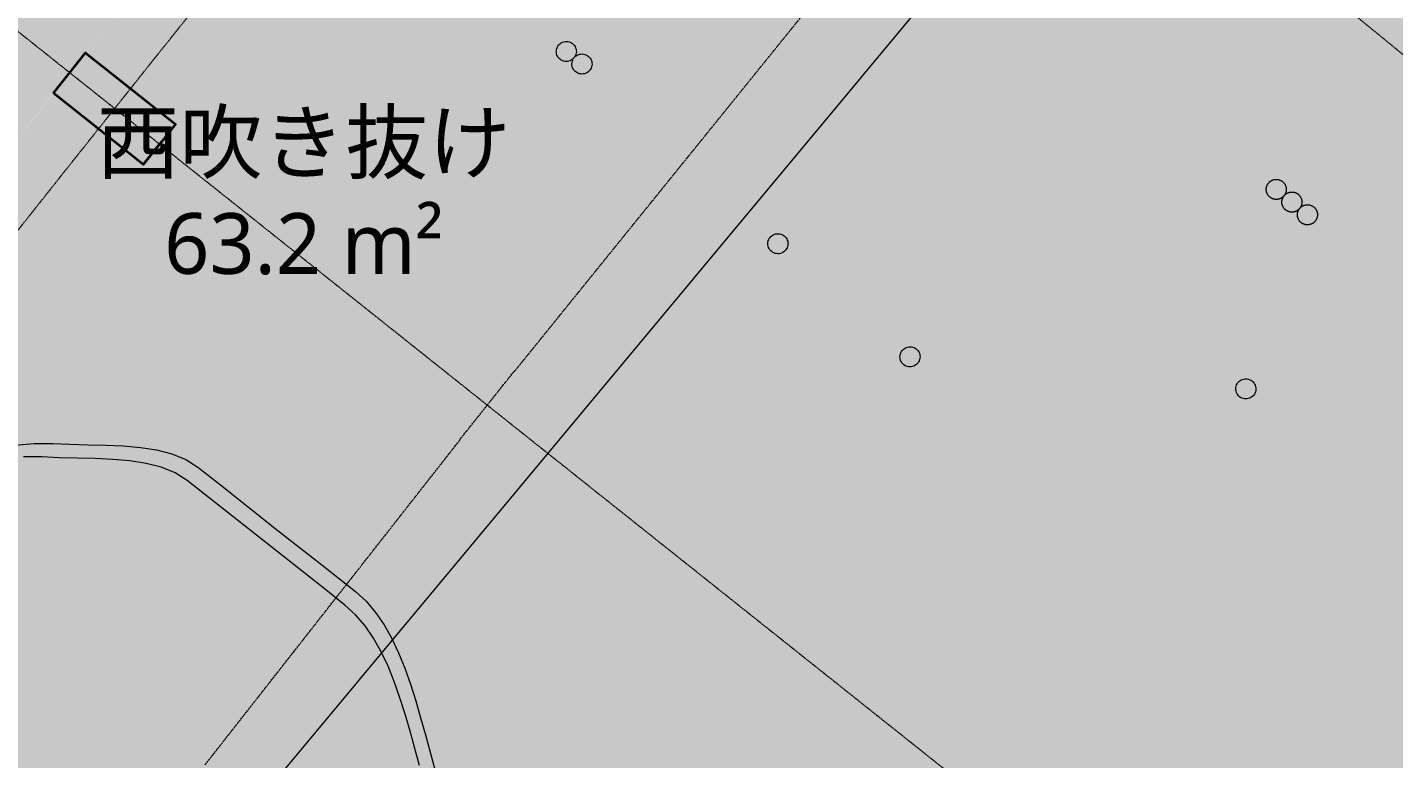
# Model space of a CAD drawing. Header units: millimetres. Extents: x -100577 to 287200, y -212120 to 238461.
# Drawn here: x 49223 to 53985, y 28818 to 31367 of the extents above; entities that cross this region are included whole.
import ezdxf

# ---------------------------------------------------------------- set-up
doc = ezdxf.new("R2010")
doc.units = ezdxf.units.MM
doc.linetypes.add('DASHDOT', pattern=[3.556, 2.54, -0.508, 0, -0.508])
doc.linetypes.add('PHANTOM', pattern=[6.35, 3.175, -0.635, 0.635, -0.635, 0.635, -0.635])
for name, color, linetype, lineweight in [('01_切断（構造・壁）', 7, 'Continuous', 35), ('02_切断（家具）', 8, 'Continuous', 18), ('06_部屋の色', 8, 'Continuous', 0), ('11_見えがかり（家具）', 8, 'Continuous', 9), ('20_上部（屋根の外形・梁）', 8, 'PHANTOM', 9), ('40_通り芯', 1, 'DASHDOT', 9), ('50_寸法', 3, 'Continuous', 9), ('60_部屋名・面積', 7, 'Continuous', 13)]:
    doc.layers.add(name, color=color, linetype=linetype, lineweight=lineweight)
doc.styles.add('JP', font='NotoSansCJKjp-Regular.otf')

msp = doc.modelspace()

# ---------------------------------------------------------------- hatches: boundary and pattern name
at = {"layer": '01_切断（構造・壁）'}
msp.add_hatch(color=7, dxfattribs=at).paths.add_polyline_path([(49314.5, 31137.7), (49340.8, 31170.8), (49426.6, 31278.5), (49739.5, 31029.3), (49691.2, 30968.5), (49627.4, 30888.5)])
at = {"layer": '02_切断（家具）'}
for points in [[(53604.9, 30783), (53603.9, 30781.6), (53603.1, 30780.5), (53601.9, 30779.2), (53601.1, 30778.2), (53599.8, 30777), (53598.9, 30776.1), (53597.5, 30775), (53596.5, 30774.2), (53595.1, 30773.2), (53594, 30772.5), (53592.5, 30771.6), (53591.3, 30771), (53589.7, 30770.3), (53588.5, 30769.7), (53586.9, 30769.2), (53585.6, 30768.7), (53584, 30768.3), (53582.6, 30768), (53581, 30767.7), (53579.6, 30767.5), (53577.9, 30767.4), (53576.6, 30767.3), (53574.9, 30767.3), (53573.5, 30767.4), (53571.8, 30767.5), (53570.5, 30767.7), (53568.8, 30768), (53567.5, 30768.3), (53565.9, 30768.7), (53564.6, 30769.1), (53563, 30769.7), (53561.7, 30770.2), (53560.2, 30770.9), (53559, 30771.5), (53557.5, 30772.4), (53556.4, 30773.1), (53555, 30774.1), (53553.9, 30774.9), (53552.6, 30776), (53551.6, 30776.9), (53550.4, 30778.1), (53549.5, 30779.1), (53548.4, 30780.4), (53547.5, 30781.5), (53546.6, 30782.9), (53545.8, 30784), (53545, 30785.5), (53544.3, 30786.7), (53543.7, 30788.2), (53543.1, 30789.5), (53542.6, 30791.1), (53542.1, 30792.4), (53541.7, 30794), (53541.4, 30795.3), (53541.1, 30797), (53540.9, 30798.3), (53540.8, 30800), (53540.7, 30801.4), (53540.7, 30803.1), (53540.7, 30804.4), (53540.9, 30806.1), (53541.1, 30807.5), (53541.4, 30809.1), (53541.6, 30810.5), (53542.1, 30812.1), (53542.5, 30813.4), (53543.1, 30815), (53543.6, 30816.3), (53544.3, 30817.8), (53544.9, 30819), (53545.8, 30820.5), (53546.5, 30821.6), (53547.5, 30823), (53548.3, 30824.1), (53549.4, 30825.4), (53550.3, 30826.4), (53551.5, 30827.6), (53552.5, 30828.5), (53553.8, 30829.6), (53554.9, 30830.4), (53556.3, 30831.4), (53557.4, 30832.1), (53558.9, 30833), (53560.1, 30833.6), (53561.6, 30834.3), (53562.8, 30834.9), (53564.5, 30835.4), (53565.7, 30835.9), (53567.4, 30836.3), (53568.7, 30836.6), (53570.4, 30836.9), (53571.7, 30837.1), (53573.4, 30837.2), (53574.8, 30837.3), (53576.5, 30837.3), (53577.8, 30837.2), (53579.5, 30837.1), (53580.8, 30836.9), (53582.5, 30836.6), (53583.8, 30836.3), (53585.5, 30835.9), (53586.8, 30835.5), (53588.4, 30834.9), (53589.6, 30834.4), (53591.2, 30833.6), (53592.4, 30833.1), (53593.8, 30832.2), (53595, 30831.5), (53596.4, 30830.5), (53597.5, 30829.7), (53598.7, 30828.6), (53599.8, 30827.7), (53600.9, 30826.5), (53601.9, 30825.5), (53603, 30824.2), (53603.8, 30823.1), (53604.8, 30821.7), (53605.5, 30820.6), (53606.3, 30819.1), (53607, 30817.9), (53607.7, 30816.4), (53608.2, 30815.1), (53608.8, 30813.5), (53609.2, 30812.2), (53609.6, 30810.6), (53610, 30809.3), (53610.2, 30807.6), (53610.4, 30806.3), (53610.6, 30804.6), (53610.7, 30803.2), (53610.6, 30801.5), (53610.6, 30800.2), (53610.4, 30798.5), (53610.3, 30797.1), (53610, 30795.5), (53609.7, 30794.1), (53609.2, 30792.5), (53608.9, 30791.2), (53608.3, 30789.6), (53607.8, 30788.3), (53607, 30786.8), (53606.4, 30785.6), (53605.6, 30784.1)], [(53659.1, 30738.8), (53658.1, 30737.4), (53657.3, 30736.3), (53656.2, 30735), (53655.3, 30734), (53654.1, 30732.8), (53653.1, 30731.9), (53651.8, 30730.8), (53650.8, 30730), (53649.4, 30729), (53648.2, 30728.3), (53646.8, 30727.4), (53645.6, 30726.8), (53644, 30726.1), (53642.8, 30725.5), (53641.2, 30725), (53639.9, 30724.5), (53638.2, 30724.1), (53636.9, 30723.8), (53635.3, 30723.5), (53633.9, 30723.3), (53632.2, 30723.2), (53630.9, 30723.1), (53629.2, 30723.1), (53627.8, 30723.2), (53626.1, 30723.3), (53624.8, 30723.5), (53623.1, 30723.8), (53621.8, 30724.1), (53620.1, 30724.5), (53618.8, 30724.9), (53617.3, 30725.5), (53616, 30726), (53614.5, 30726.7), (53613.3, 30727.3), (53611.8, 30728.2), (53610.6, 30728.9), (53609.3, 30729.9), (53608.2, 30730.7), (53606.9, 30731.8), (53605.9, 30732.7), (53604.7, 30733.9), (53603.7, 30734.9), (53602.7, 30736.2), (53601.8, 30737.3), (53600.9, 30738.7), (53600.1, 30739.8), (53599.3, 30741.3), (53598.6, 30742.5), (53597.9, 30744), (53597.4, 30745.3), (53596.8, 30746.9), (53596.4, 30748.2), (53596, 30749.8), (53595.7, 30751.1), (53595.4, 30752.8), (53595.2, 30754.1), (53595.1, 30755.8), (53595, 30757.2), (53595, 30758.9), (53595, 30760.2), (53595.2, 30761.9), (53595.3, 30763.3), (53595.7, 30764.9), (53595.9, 30766.3), (53596.4, 30767.9), (53596.8, 30769.2), (53597.4, 30770.8), (53597.9, 30772.1), (53598.6, 30773.6), (53599.2, 30774.8), (53600.1, 30776.3), (53600.8, 30777.4), (53601.8, 30778.8), (53602.6, 30779.9), (53603.7, 30781.2), (53604.6, 30782.2), (53605.8, 30783.4), (53606.8, 30784.3), (53608.1, 30785.4), (53609.1, 30786.2), (53610.5, 30787.2), (53611.7, 30787.9), (53613.2, 30788.8), (53614.3, 30789.4), (53615.9, 30790.1), (53617.1, 30790.7), (53618.7, 30791.2), (53620, 30791.7), (53621.7, 30792.1), (53623, 30792.4), (53624.7, 30792.7), (53626, 30792.9), (53627.7, 30793), (53629, 30793.1), (53630.7, 30793.1), (53632.1, 30793), (53633.8, 30792.9), (53635.1, 30792.7), (53636.8, 30792.4), (53638.1, 30792.1), (53639.8, 30791.7), (53641.1, 30791.3), (53642.7, 30790.7), (53643.9, 30790.2), (53645.4, 30789.4), (53646.7, 30788.9), (53648.1, 30788), (53649.3, 30787.3), (53650.7, 30786.3), (53651.7, 30785.5), (53653, 30784.4), (53654, 30783.5), (53655.2, 30782.3), (53656.2, 30781.3), (53657.2, 30780), (53658.1, 30778.9), (53659, 30777.5), (53659.8, 30776.4), (53660.6, 30774.9), (53661.3, 30773.7), (53662, 30772.2), (53662.5, 30770.9), (53663.1, 30769.3), (53663.5, 30768), (53663.9, 30766.4), (53664.3, 30765.1), (53664.5, 30763.4), (53664.7, 30762.1), (53664.8, 30760.4), (53664.9, 30759), (53664.9, 30757.3), (53664.9, 30756), (53664.7, 30754.3), (53664.6, 30752.9), (53664.2, 30751.3), (53664, 30749.9), (53663.5, 30748.3), (53663.1, 30747), (53662.5, 30745.4), (53662.1, 30744.1), (53661.3, 30742.6), (53660.7, 30741.4), (53659.8, 30739.9)], [(53713.4, 30694.5), (53712.4, 30693.1), (53711.6, 30692), (53710.5, 30690.7), (53709.6, 30689.7), (53708.3, 30688.5), (53707.4, 30687.6), (53706, 30686.5), (53705, 30685.7), (53703.6, 30684.7), (53702.5, 30684), (53701, 30683.1), (53699.8, 30682.5), (53698.2, 30681.8), (53697, 30681.2), (53695.4, 30680.7), (53694.1, 30680.3), (53692.5, 30679.8), (53691.2, 30679.5), (53689.5, 30679.3), (53688.1, 30679), (53686.4, 30678.9), (53685.1, 30678.8), (53683.4, 30678.9), (53682, 30678.9), (53680.4, 30679.1), (53679, 30679.2), (53677.3, 30679.5), (53676, 30679.8), (53674.4, 30680.3), (53673.1, 30680.6), (53671.5, 30681.2), (53670.2, 30681.7), (53668.7, 30682.5), (53667.5, 30683.1), (53666, 30683.9), (53664.9, 30684.6), (53663.5, 30685.6), (53662.4, 30686.4), (53661.1, 30687.5), (53660.1, 30688.4), (53658.9, 30689.6), (53658, 30690.6), (53656.9, 30691.9), (53656, 30693), (53655.1, 30694.4), (53654.3, 30695.5), (53653.5, 30697), (53652.9, 30698.2), (53652.2, 30699.8), (53651.6, 30701), (53651.1, 30702.6), (53650.6, 30703.9), (53650.2, 30705.5), (53649.9, 30706.8), (53649.6, 30708.5), (53649.4, 30709.9), (53649.3, 30711.6), (53649.2, 30712.9), (53649.2, 30714.6), (53649.2, 30716), (53649.4, 30717.6), (53649.6, 30719), (53649.9, 30720.7), (53650.1, 30722), (53650.6, 30723.6), (53651, 30724.9), (53651.6, 30726.5), (53652.1, 30727.8), (53652.8, 30729.3), (53653.4, 30730.5), (53654.3, 30732), (53655, 30733.1), (53656, 30734.5), (53656.8, 30735.6), (53657.9, 30736.9), (53658.8, 30737.9), (53660, 30739.1), (53661, 30740), (53662.3, 30741.1), (53663.4, 30741.9), (53664.8, 30742.9), (53665.9, 30743.7), (53667.4, 30744.5), (53668.6, 30745.1), (53670.1, 30745.8), (53671.3, 30746.4), (53673, 30746.9), (53674.2, 30747.4), (53675.9, 30747.8), (53677.2, 30748.1), (53678.9, 30748.4), (53680.2, 30748.6), (53681.9, 30748.7), (53683.3, 30748.8), (53685, 30748.8), (53686.3, 30748.8), (53688, 30748.6), (53689.4, 30748.4), (53691, 30748.1), (53692.3, 30747.8), (53694, 30747.4), (53695.3, 30747), (53696.9, 30746.4), (53698.1, 30745.9), (53699.7, 30745.2), (53700.9, 30744.6), (53702.3, 30743.7), (53703.5, 30743), (53704.9, 30742), (53706, 30741.2), (53707.2, 30740.1), (53708.3, 30739.2), (53709.5, 30738), (53710.4, 30737), (53711.5, 30735.7), (53712.3, 30734.6), (53713.3, 30733.2), (53714, 30732.1), (53714.8, 30730.6), (53715.5, 30729.4), (53716.2, 30727.9), (53716.7, 30726.6), (53717.3, 30725), (53717.7, 30723.8), (53718.1, 30722.1), (53718.5, 30720.8), (53718.7, 30719.1), (53719, 30717.8), (53719.1, 30716.1), (53719.2, 30714.7), (53719.1, 30713), (53719.1, 30711.7), (53718.9, 30710), (53718.8, 30708.6), (53718.5, 30707), (53718.2, 30705.6), (53717.7, 30704), (53717.4, 30702.7), (53716.8, 30701.1), (53716.3, 30699.9), (53715.5, 30698.3), (53714.9, 30697.1), (53714.1, 30695.7)]]:
    msp.add_hatch(color=8, dxfattribs=at).paths.add_polyline_path(points)
at = {"layer": '06_部屋の色', "true_color": 0xe9dfcf}
h = msp.add_hatch(color=8, dxfattribs=at)
h.paths.add_polyline_path([(49022.5, 30769.9), (49370.2, 31207.1), (49497.6, 31367.5), (49974.9, 31963.3), (50454.5, 32557.4), (50936.2, 33149.6), (51255.7, 33539.4), (51420.1, 33740.1), (51906.3, 34328.8), (52394.6, 34915.7), (52885.1, 35500.7), (53180.1, 35850), (53180.1, 35850), (53243, 35924.5), (53244.9, 35922.9), (54741, 37666.6), (55040, 38015), (55041.6, 38016.8), (55137.2, 38128.3), (55137.6, 38128.8), (55137.6, 38128.8), (55152.4, 38145.5), (55187.6, 38185.3), (55219.4, 38221.3), (55237.2, 38241.4), (56711.9, 39910.2), (57026.8, 40266.5), (57028.4, 40268.4), (57125.5, 40378.2), (57125.7, 40378.4), (57125.7, 40378.4), (57125.7, 40378.4), (57125.7, 40378.4), (57136.1, 40389.9), (57183.5, 40441.9), (57227, 40489.7), (58726.3, 42137.1), (59046.4, 42488.8), (59048.1, 42490.6), (59146.9, 42599.2), (59147.6, 42599.9), (59162.6, 42615.9), (59249.8, 42709), (59688.5, 43177), (59796.8, 43292.6), (59819.8, 43317.1), (61200.4, 44790.2), (61200.5, 44790.3), (61200.5, 44790.3), (61200.5, 44790.3), (63117.3, 46776.3), (63281.8, 46946.8), (63285.7, 46950.8), (63674.5, 47342), (63710, 47377.8), (63706.1, 47381.6), (64213.4, 47894.8), (64752.1, 48435.7), (65116.6, 48798.7), (65119.4, 48795.9), (65376.4, 49054.5), (65402.5, 49080.8), (65402.6, 49080.9), (67432.9, 51065), (67546.4, 51175.8), (67550.1, 51179.5), (67550.1, 51179.5), (67550.1, 51179.5), (67669, 51292.3), (67872.8, 51485.7), (67985.8, 51592.9), (67984.2, 51594.6), (68202, 51801.3), (68203.6, 51799.6), (68713.3, 52283.3), (68711.7, 52285), (69617, 53144.2), (69618.6, 53142.5), (69662.9, 53184.6), (69989.4, 52835.9), (70054.6, 52897.7), (70054.6, 52897.7), (70054.6, 52897.7), (70054.6, 52897.7), (70120.6, 52958.6), (69794.6, 53307.7), (69839.4, 53349), (69837.8, 53350.7), (71492.2, 54875.3), (71493.8, 54873.6), (71870.2, 55220.6), (71868.6, 55222.3), (71935.2, 55283), (73145.3, 53950.5), (72586, 53440.7), (72028.7, 52928.8), (71473.2, 52414.9), (70957.1, 51933.8), (70368, 51380.9), (69818.3, 50860.8), (69270.6, 50338.6), (68797.2, 49884), (68180.9, 49288.2), (67639, 48760), (67099.1, 48229.8), (66669, 47804.2), (66025.2, 47163.3), (65491.2, 46627), (64959.2, 46088.8), (64570, 45692.1), (64570, 45692.1), (64429.3, 45548.6), (63901.3, 45006.5), (63375.4, 44462.4), (62851.5, 43916.3), (62503.5, 43550.9), (62503.5, 43550.9), (62329.6, 43368.3), (61809.8, 42818.3), (61292, 42266.4), (60776.3, 41712.6), (60472, 41383.5), (60262.6, 41156.9), (59751, 40599.3), (59241.5, 40039.7), (58734.1, 39478.3), (58467.6, 39181.3), (58228.8, 38915), (57725.5, 38349.8), (57224.4, 37782.8), (56725.4, 37213.9), (56497.1, 36951.6), (56228.5, 36643.1), (55733.7, 36070.5), (55241.1, 35496.1), (54750.6, 34919.8), (54554.7, 34687.9), (54262.3, 34341.7), (53776.1, 33761.8), (53292, 33180.1), (52810.2, 32596.6), (52650.3, 32401.5), (52330.5, 32011.3), (51853, 31424.2), (51377.7, 30835.3), (50904.6, 30244.7), (50781.3, 30089.7), (50433.6, 29652.3), (50285.5, 29464.6), (49817.7, 29834.3), (49775.2, 29861.2), (49727, 29880.8), (49674, 29894.4), (49617.3, 29903), (49557.8, 29908.1), (49496.3, 29910.8), (49371.8, 29914), (49310.7, 29917.1), (49247.2, 29917.1), (49178.4, 29910.5), (49106.4, 29899.7), (48960, 29875.1), (48889.4, 29866.1), (48823, 29862.5), (48762.7, 29866.6), (48710.4, 29881), (48663.1, 29901.7), (48616.4, 29923.2), (48570.8, 29946.1), (48526.5, 29970.7), (48484.1, 29997.5), (48443.4, 30026.5), (47554.4, 28893.5), (48079, 29569.3), (48549.7, 30170.5)])
h.paths.add_polyline_path([(53445.9, 35759.4), (53339.9, 35849), (53334.8, 35843), (53273.8, 35770.8), (53391.4, 35671.4), (53397.3, 35678.4), (53457.5, 35749.6)], flags=0)
for points in [[(53065.5, 35947.7), (53180, 35850.8), (52857.4, 35468.2), (52535.7, 35084.8), (52214.9, 34700.6), (51895, 34315.7), (51417, 33736.8), (51099.6, 33349.9), (50783, 32962.2), (50467.4, 32573.8), (50152.8, 32184.6), (49682.6, 31599.3), (49370.3, 31208.2), (49059, 30816.3), (48748.6, 30423.7), (48439.2, 30030.3), (45921.5, 32005.4), (46393.2, 32604.4), (46708.9, 33002.8), (47025.6, 33400.4), (47343.2, 33797.3), (47661.8, 34193.3), (47981.3, 34588.6), (48301.9, 34983.1), (48623.3, 35376.8), (48945.8, 35769.7), (49269.2, 36161.9), (49593.5, 36553.2), (49918.8, 36943.8), (50245.1, 37333.6), (50736.3, 37916.7), (52645.4, 36303.1), (53132.8, 36877.1), (53622.3, 37449.7), (54113.9, 38020.5), (54607.5, 38589.5), (55022.3, 38228.3), (54530, 37660.8), (54039.7, 37091.6), (53551.5, 36520.5)], [(51259, 33542.8), (53174.4, 35842.5), (53391.3, 35659.1), (53397.7, 35666.8), (63615.7, 27028.7), (62718.7, 25951.8), (62745.6, 25929.4), (61848.9, 24852.8)], [(50973.3, 27824.3), (50951.2, 27877), (50930.3, 27931.4), (50910.5, 27987.2), (50891.6, 28044.1), (50873.2, 28101.7), (50855.3, 28159.8), (50837.4, 28218.1), (50819.5, 28276.2), (50801.3, 28334), (50782.4, 28391), (50762.8, 28447), (50742.2, 28501.6), (50720.2, 28554.7), (50698.7, 28608.2), (50678.9, 28664.1), (50660.7, 28721.8), (50643.5, 28780.8), (50626.9, 28840.7), (50610.5, 28900.8), (50593.9, 28960.7), (50576.7, 29019.7), (50558.4, 29077.5), (50538.7, 29133.4), (50517.2, 29186.9), (50493.3, 29237.5), (50466.8, 29284.7), (50437.2, 29327.9), (50404, 29366.7), (50366.9, 29400.4), (50327.6, 29431.3), (50288.4, 29462.3), (50285.4, 29464.7), (50388.8, 29595.7), (50680.9, 29963.9), (50778.1, 30085.9), (50973.8, 30331.4), (51267.6, 30698.3), (51562.2, 31064.4), (51857.6, 31429.9), (52153.9, 31794.7), (52451.1, 32158.8), (52650.1, 32401.6), (52749, 32522.2), (53047.9, 32884.9), (53347.5, 33247), (53648, 33608.3), (53949.3, 33968.9), (54251.5, 34328.9), (54554.5, 34688.1), (62496.7, 27973.9), (62209.2, 27633.1), (61922.5, 27291.5), (61636.6, 26949.3), (61351.5, 26606.4), (61067.2, 26262.9), (60783.6, 25918.7), (60692.9, 25808.2), (60689.8, 25804.3), (60500.9, 25573.9), (60218.9, 25228.4), (59937.8, 24882.3), (59657.4, 24535.5), (59377.9, 24188.1), (59099.1, 23840), (58913.4, 23607), (58821.2, 23491.3), (58544.1, 23141.9), (58267.7, 22791.9), (58028.5, 22487.4), (57995.8, 22518.9), (57959.2, 22553.3), (57922.2, 22587.2), (57884.6, 22620.3), (57808.8, 22685.5), (57770.8, 22718.1), (57732.8, 22750.7), (57694.7, 22783.2), (57656.5, 22815.5), (57618.2, 22847.7), (57579.8, 22879.7), (57541.2, 22911.5), (57502.5, 22943.1), (57463.5, 22974.4), (57424.3, 23005.5), (57383.9, 23035), (57341.6, 23062.1), (57297.6, 23087), (57252.2, 23110.1), (57205.5, 23131.7), (57157.9, 23152), (57109.6, 23171.4), (57060.8, 23190.2), (57011.8, 23208.7), (56962.7, 23227.2), (56913.9, 23245.9), (56865.5, 23265.3), (56817.9, 23285.6), (56771.2, 23307.1), (56725.8, 23330.2), (56681.7, 23355.1), (56639.4, 23382.1), (56599, 23411.6), (56561.3, 23444.5), (56526.7, 23481.4), (56494.8, 23521.7), (56465.1, 23565), (56437.5, 23610.7), (56411.4, 23658.5), (56386.4, 23707.7), (56362.3, 23757.9), (56314.9, 23859.4), (56290.8, 23909.8), (56266, 23959.2), (56240.1, 24007.1), (56212.6, 24053.1), (56184.8, 24098.7), (56157.9, 24145.4), (56131.7, 24193), (56105.9, 24241.1), (56080.3, 24289.5), (56054.7, 24337.9), (56028.9, 24386), (56002.6, 24433.5), (55975.7, 24480.1), (55947.8, 24525.6), (55918.8, 24569.7), (55888.4, 24612), (55856.5, 24652.2), (55822.7, 24690.2), (55786.9, 24725.6), (55748.9, 24758.1), (55708.4, 24787.5), (55665.7, 24814.1), (55621, 24838.1), (55574.5, 24859.8), (55526.3, 24879.4), (55476.7, 24897.2), (55426, 24913.5), (55374.2, 24928.5), (55321.6, 24942.5), (55268.4, 24955.7), (55214.8, 24968.4), (55161.1, 24980.9), (55107.3, 24993.3), (55053.8, 25006.1), (55000.7, 25019.4), (54948.2, 25033.5), (54896.6, 25048.7), (54846, 25065.2), (54795.4, 25081.8), (54743.9, 25097.1), (54691.6, 25111.4), (54638.7, 25125.1), (54585.5, 25138.3), (54532.2, 25151.3), (54478.9, 25164.4), (54426, 25178), (54373.6, 25192.2), (54321.9, 25207.3), (54271.2, 25223.6), (54221.6, 25241.4), (54173.4, 25260.9), (54126.7, 25282.5), (54081.9, 25306.4), (54039.1, 25332.8), (53998.5, 25362.1), (53960.4, 25394.5), (53924.6, 25429.9), (53890.9, 25467.9), (53859, 25508.3), (53828.7, 25550.7), (53799.8, 25594.8), (53771.9, 25640.3), (53744.9, 25686.8), (53718.4, 25734), (53692.2, 25781.7), (53666.2, 25829.5), (53639.9, 25877.1), (53613.3, 25924.1), (53585.9, 25970.2), (53557.6, 26015.1), (53528.1, 26058.6), (53497.2, 26100.2), (53464.6, 26139.6), (53430.1, 26176.6), (53394.4, 26212.2), (53358.7, 26247.6), (53322.9, 26283), (53287.1, 26318.3), (53251, 26353.4), (53214.9, 26388.3), (53178.6, 26423.1), (53142.1, 26457.6), (53105.5, 26491.9), (53068.6, 26525.9), (53031.5, 26559.6), (52994.2, 26593.1), (52956.6, 26626.2), (52918.8, 26658.9), (52880.6, 26691.3), (52842.2, 26723.3), (52803.4, 26754.8), (52764.2, 26785.9), (52723, 26814.4), (52678.3, 26838.4), (52630.5, 26858.5), (52580.2, 26875.3), (52527.7, 26889.4), (52473.6, 26901.4), (52418.2, 26911.9), (52362.1, 26921.4), (52305.7, 26930.5), (52249.5, 26939.9), (52194, 26950), (52139.5, 26961.6), (52086.6, 26975.2), (52035.7, 26991.3), (51987.3, 27010.6), (51941.8, 27033.7), (51898.1, 27058.9), (51854.4, 27084.3), (51810.9, 27109.8), (51767.5, 27135.5), (51724.3, 27161.4), (51681.2, 27187.5), (51638.4, 27213.9), (51595.7, 27240.5), (51553.3, 27267.5), (51511.1, 27294.7), (51469.2, 27322.3), (51427.6, 27350.2), (51386.3, 27378.6), (51345.2, 27407.3), (51304.6, 27436.4), (51264.2, 27466), (51224.3, 27496.1), (51184.7, 27526.6), (51146.9, 27559.4), (51111.9, 27595.9), (51079.8, 27635.9), (51050, 27679), (51022.5, 27725), (50997, 27773.5)], [(60059.6, 22695.2), (49371.1, 31207.6), (51259, 33542.8), (61821.8, 24875), (60940.7, 23785.1), (60967.9, 23763.1), (60087, 22673.4)], [(48444.4, 30026.3), (49371.1, 31207.6), (60059.6, 22695.2), (59194.6, 21592.6), (59222.1, 21571), (59193.3, 21534.2), (59114.6, 21595.9), (59075.3, 21626.8), (59035.9, 21657.6), (58996.6, 21688.5), (58957.2, 21719.3), (58917.9, 21750.2), (58878.5, 21781.1), (58839.2, 21811.9), (58760.5, 21873.6), (58721.2, 21904.5), (58681.8, 21935.3), (58642.5, 21966.2), (58603.1, 21997), (58563.8, 22027.9), (58524.4, 22058.7), (58485.1, 22089.6), (58445.7, 22120.4), (58406.4, 22151.3), (58367.1, 22182.1), (58327.7, 22213), (58288.8, 22244.4), (58250.8, 22276.9), (58213.4, 22310.3), (58176.6, 22344.4), (58140.2, 22379), (58104.1, 22413.9), (58068.1, 22449), (58032, 22484.1), (57995.8, 22518.9), (57959.2, 22553.3), (57922.2, 22587.2), (57884.6, 22620.3), (57808.8, 22685.5), (57770.8, 22718.1), (57732.8, 22750.7), (57694.7, 22783.2), (57656.5, 22815.5), (57618.2, 22847.7), (57579.8, 22879.7), (57541.2, 22911.5), (57502.5, 22943.1), (57463.5, 22974.4), (57424.3, 23005.5), (57383.9, 23035), (57341.6, 23062.1), (57297.6, 23087), (57252.2, 23110.1), (57205.5, 23131.7), (57157.9, 23152), (57109.6, 23171.4), (57060.8, 23190.2), (57011.8, 23208.7), (56962.7, 23227.2), (56913.9, 23245.9), (56865.5, 23265.3), (56817.9, 23285.6), (56771.2, 23307.1), (56725.8, 23330.2), (56681.7, 23355.1), (56639.4, 23382.1), (56599, 23411.6), (56561.3, 23444.5), (56526.7, 23481.4), (56494.8, 23521.7), (56465.1, 23565), (56437.5, 23610.7), (56411.4, 23658.5), (56386.4, 23707.7), (56362.3, 23757.9), (56314.9, 23859.4), (56290.8, 23909.8), (56266, 23959.2), (56240.1, 24007.1), (56212.6, 24053.1), (56184.8, 24098.7), (56157.9, 24145.4), (56131.7, 24193), (56105.9, 24241.1), (56080.3, 24289.5), (56054.7, 24337.9), (56028.9, 24386), (56002.6, 24433.5), (55975.7, 24480.1), (55947.8, 24525.6), (55918.8, 24569.7), (55888.4, 24612), (55856.5, 24652.2), (55822.7, 24690.2), (55786.9, 24725.6), (55748.9, 24758.1), (55708.4, 24787.5), (55665.7, 24814.1), (55621, 24838.1), (55574.5, 24859.8), (55526.3, 24879.4), (55476.7, 24897.2), (55426, 24913.5), (55374.2, 24928.5), (55321.6, 24942.5), (55268.4, 24955.7), (55214.8, 24968.4), (55161.1, 24980.9), (55107.3, 24993.3), (55053.8, 25006.1), (55000.7, 25019.4), (54948.2, 25033.5), (54896.6, 25048.7), (54846, 25065.2), (54795.4, 25081.8), (54743.9, 25097.1), (54691.6, 25111.4), (54638.7, 25125.1), (54585.5, 25138.3), (54532.2, 25151.3), (54478.9, 25164.4), (54426, 25178), (54373.6, 25192.2), (54321.9, 25207.3), (54271.2, 25223.6), (54221.6, 25241.4), (54173.4, 25260.9), (54126.7, 25282.5), (54081.9, 25306.4), (54039.1, 25332.8), (53998.5, 25362.1), (53960.4, 25394.5), (53924.6, 25429.9), (53890.9, 25467.9), (53859, 25508.3), (53828.7, 25550.7), (53799.8, 25594.8), (53771.9, 25640.3), (53744.9, 25686.8), (53718.4, 25734), (53692.2, 25781.7), (53666.2, 25829.5), (53639.9, 25877.1), (53613.3, 25924.1), (53585.9, 25970.2), (53557.6, 26015.1), (53528.1, 26058.6), (53497.2, 26100.2), (53464.6, 26139.6), (53430.1, 26176.6), (53394.4, 26212.2), (53358.7, 26247.6), (53322.9, 26283), (53287.1, 26318.3), (53251, 26353.4), (53214.9, 26388.3), (53178.6, 26423.1), (53142.1, 26457.6), (53105.5, 26491.9), (53068.6, 26525.9), (53031.5, 26559.6), (52994.2, 26593.1), (52956.6, 26626.2), (52918.8, 26658.9), (52880.6, 26691.3), (52842.2, 26723.3), (52803.4, 26754.8), (52764.2, 26785.9), (52723, 26814.4), (52678.3, 26838.4), (52630.5, 26858.5), (52580.2, 26875.3), (52527.7, 26889.4), (52473.6, 26901.4), (52418.2, 26911.9), (52362.1, 26921.4), (52305.7, 26930.5), (52249.5, 26939.9), (52194, 26950), (52139.5, 26961.6), (52086.6, 26975.2), (52035.7, 26991.3), (51987.3, 27010.6), (51941.8, 27033.7), (51898.1, 27058.9), (51854.4, 27084.3), (51810.9, 27109.8), (51767.5, 27135.5), (51724.3, 27161.4), (51681.2, 27187.5), (51638.4, 27213.9), (51595.7, 27240.5), (51553.3, 27267.5), (51511.1, 27294.7), (51469.2, 27322.3), (51427.6, 27350.2), (51386.3, 27378.6), (51345.2, 27407.3), (51304.6, 27436.4), (51264.2, 27466), (51224.3, 27496.1), (51184.7, 27526.6), (51146.9, 27559.4), (51111.9, 27595.9), (51079.8, 27635.9), (51050, 27679), (51022.5, 27725), (50997, 27773.5), (50973.3, 27824.3), (50951.2, 27877), (50930.3, 27931.4), (50910.5, 27987.2), (50891.6, 28044.1), (50873.2, 28101.7), (50855.3, 28159.8), (50837.4, 28218.1), (50819.5, 28276.2), (50801.3, 28334), (50782.4, 28391), (50762.8, 28447), (50742.2, 28501.6), (50720.2, 28554.7), (50698.7, 28608.2), (50678.9, 28664.1), (50660.7, 28721.8), (50643.5, 28780.8), (50626.9, 28840.7), (50610.5, 28900.8), (50593.9, 28960.7), (50576.7, 29019.7), (50558.4, 29077.5), (50538.7, 29133.4), (50517.2, 29186.9), (50493.3, 29237.5), (50466.8, 29284.7), (50437.2, 29327.9), (50404, 29366.7), (50366.9, 29400.4), (49935.3, 29741.3), (49856.9, 29803.3), (49817.6, 29834.3), (49775.2, 29861.2), (49727, 29880.8), (49674.1, 29894.3), (49617.4, 29903), (49557.8, 29908.1), (49496.4, 29910.8), (49434, 29912.4), (49371.8, 29914), (49310.6, 29917.1), (49247.1, 29917.1), (49178.4, 29910.5), (49106.4, 29899.7), (49032.9, 29887.1), (48960, 29875.1), (48889.3, 29866.1), (48822.9, 29862.5), (48762.7, 29866.6), (48710.4, 29881), (48663.1, 29901.7), (48616.4, 29923.2), (48570.8, 29946.1), (48526.6, 29970.7), (48484, 29997.5)]]:
    msp.add_hatch(color=8, dxfattribs=at).paths.add_polyline_path(points)
at = {"layer": '06_部屋の色', "true_color": 0xd8ccb8}
msp.add_hatch(color=8, dxfattribs=at).paths.add_polyline_path([(48484, 29997.5), (48526.6, 29970.7), (48570.8, 29946.1), (48616.4, 29923.2), (48663.1, 29901.7), (48710.4, 29881), (48762.7, 29866.6), (48822.9, 29862.5), (48889.3, 29866.1), (48960, 29875.1), (49032.9, 29887.1), (49106.4, 29899.7), (49178.4, 29910.5), (49247.1, 29917.1), (49310.6, 29917.1), (49371.8, 29914), (49434, 29912.4), (49496.4, 29910.8), (49557.8, 29908.1), (49617.4, 29903), (49674.1, 29894.3), (49727, 29880.8), (49775.2, 29861.2), (49817.6, 29834.3), (49856.9, 29803.3), (49896.1, 29772.3), (49935.3, 29741.3), (49974.6, 29710.3), (50013.8, 29679.3), (50053, 29648.3), (50092.2, 29617.3), (50131.5, 29586.3), (50170.7, 29555.3), (50209.9, 29524.3), (50249.2, 29493.3), (50327.6, 29431.3), (50366.9, 29400.4), (50404, 29366.7), (50437.2, 29327.9), (50466.8, 29284.7), (50493.3, 29237.5), (50517.2, 29186.9), (50538.7, 29133.4), (50558.4, 29077.5), (50576.7, 29019.7), (50593.9, 28960.7), (50610.5, 28900.8), (50626.9, 28840.7), (50643.5, 28780.8), (50660.7, 28721.8), (50678.9, 28664.1), (50698.7, 28608.2), (50720.2, 28554.7), (50742.2, 28501.6), (50762.8, 28447), (50782.4, 28391), (50801.3, 28334), (50819.5, 28276.2), (50837.4, 28218.1), (50855.3, 28159.8), (50873.2, 28101.7), (50891.6, 28044.1), (50910.5, 27987.2), (50930.3, 27931.4), (50951.2, 27877), (50973.3, 27824.3), (50997, 27773.5), (51022.5, 27725), (51050, 27679), (51079.8, 27635.9), (51111.9, 27595.9), (51146.9, 27559.4), (51184.7, 27526.6), (51224.3, 27496.1), (51264.2, 27466), (51304.6, 27436.4), (51345.2, 27407.3), (51386.3, 27378.6), (51427.6, 27350.2), (51469.2, 27322.3), (51511.1, 27294.7), (51553.3, 27267.5), (51595.7, 27240.5), (51638.4, 27213.9), (51681.2, 27187.5), (51724.3, 27161.4), (51767.5, 27135.5), (51810.9, 27109.8), (51854.4, 27084.3), (51898.1, 27058.9), (51941.8, 27033.7), (51987.3, 27010.6), (52035.7, 26991.3), (52086.6, 26975.2), (52139.5, 26961.6), (52194, 26950), (52249.5, 26939.9), (52305.7, 26930.5), (52362.1, 26921.4), (52418.2, 26911.9), (52473.6, 26901.4), (52527.7, 26889.4), (52580.2, 26875.3), (52630.5, 26858.5), (52678.3, 26838.4), (52723, 26814.4), (52764.2, 26785.9), (52803.4, 26754.8), (52842.2, 26723.3), (52880.6, 26691.3), (52918.8, 26658.9), (52956.6, 26626.2), (52994.2, 26593.1), (53031.5, 26559.6), (53068.6, 26525.9), (53105.5, 26491.9), (53142.1, 26457.6), (53178.6, 26423.1), (53214.9, 26388.3), (53251, 26353.4), (53287.1, 26318.3), (53322.9, 26283), (53358.7, 26247.6), (53394.4, 26212.2), (53430.1, 26176.6), (53464.6, 26139.6), (53497.2, 26100.2), (53528.1, 26058.6), (53557.6, 26015.1), (53585.9, 25970.2), (53613.3, 25924.1), (53639.9, 25877.1), (53666.2, 25829.5), (53692.2, 25781.7), (53718.4, 25734), (53744.9, 25686.8), (53771.9, 25640.3), (53799.8, 25594.8), (53828.7, 25550.7), (53859, 25508.3), (53890.9, 25467.9), (53924.6, 25429.9), (53960.4, 25394.5), (53998.5, 25362.1), (54039.1, 25332.8), (54081.9, 25306.4), (54126.7, 25282.5), (54173.4, 25260.9), (54221.6, 25241.4), (54271.2, 25223.6), (54321.9, 25207.3), (54373.6, 25192.2), (54426, 25178), (54478.9, 25164.4), (54532.2, 25151.3), (54585.5, 25138.3), (54638.7, 25125.1), (54691.6, 25111.4), (54743.9, 25097.1), (54795.4, 25081.8), (54846, 25065.2), (54896.6, 25048.7), (54948.2, 25033.5), (55000.7, 25019.4), (55053.8, 25006.1), (55107.3, 24993.3), (55161.1, 24980.9), (55214.8, 24968.4), (55268.4, 24955.7), (55321.6, 24942.5), (55374.2, 24928.5), (55426, 24913.5), (55476.7, 24897.2), (55526.3, 24879.4), (55574.5, 24859.8), (55621, 24838.1), (55665.7, 24814.1), (55708.4, 24787.5), (55748.9, 24758.1), (55786.9, 24725.6), (55822.7, 24690.2), (55856.5, 24652.2), (55888.4, 24612), (55918.8, 24569.7), (55947.8, 24525.6), (55975.7, 24480.1), (56002.6, 24433.5), (56028.9, 24386), (56054.7, 24337.9), (56105.9, 24241.1), (56131.7, 24193), (56157.9, 24145.4), (56184.8, 24098.7), (56212.6, 24053.1), (56240.1, 24007.1), (56266, 23959.2), (56290.8, 23909.8), (56314.9, 23859.4), (56338.6, 23808.7), (56362.3, 23757.9), (56386.4, 23707.7), (56411.4, 23658.5), (56437.5, 23610.7), (56465.1, 23565), (56494.8, 23521.7), (56526.7, 23481.4), (56561.3, 23444.5), (56599, 23411.6), (56639.4, 23382.1), (56681.7, 23355.1), (56725.8, 23330.2), (56771.2, 23307.1), (56817.9, 23285.6), (56865.5, 23265.3), (56913.9, 23245.9), (56962.7, 23227.2), (57011.8, 23208.7), (57060.8, 23190.2), (57109.6, 23171.4), (57157.9, 23152), (57205.5, 23131.7), (57252.2, 23110.1), (57297.6, 23087), (57341.6, 23062.1), (57383.9, 23035), (57424.3, 23005.5), (57463.5, 22974.4), (57502.5, 22943.1), (57541.2, 22911.5), (57579.8, 22879.7), (57618.2, 22847.7), (57656.5, 22815.5), (57694.7, 22783.2), (57732.8, 22750.7), (57770.8, 22718.1), (57808.8, 22685.5), (57846.7, 22652.9), (57884.6, 22620.3), (57922.2, 22587.2), (57959.2, 22553.3), (57995.8, 22518.9), (58032, 22484.1), (58068.1, 22449), (58104.1, 22413.9), (58140.2, 22379), (58176.6, 22344.4), (58213.4, 22310.3), (58250.8, 22276.9), (58288.8, 22244.4), (58327.7, 22213), (58367.1, 22182.1), (58406.4, 22151.3), (58445.7, 22120.4), (58485.1, 22089.6), (58524.4, 22058.7), (58563.8, 22027.9), (58603.1, 21997), (58642.5, 21966.2), (58681.8, 21935.3), (58721.2, 21904.5), (58760.5, 21873.6), (58839.2, 21811.9), (58878.5, 21781.1), (58917.9, 21750.2), (58957.2, 21719.3), (58996.6, 21688.5), (59035.9, 21657.6), (59075.3, 21626.8), (59114.6, 21595.9), (59193.3, 21534.2), (58357.3, 20468.5), (47516.8, 28845.6), (48443.6, 30026.9)])

# ---------------------------------------------------------------- linework, layer by layer
at = {"layer": '01_切断（構造・壁）'}
msp.add_lwpolyline([(49314.5, 31137.7), (49340.8, 31170.8), (49426.6, 31278.5), (49739.5, 31029.3), (49691.2, 30968.5), (49627.4, 30888.5), (49314.5, 31137.7)], dxfattribs=at)
at = {"layer": '02_切断（家具）'}
for points in [[(53604.9, 30783), (53603.9, 30781.6), (53603.1, 30780.5), (53601.9, 30779.2), (53601.1, 30778.2), (53599.8, 30777), (53598.9, 30776.1), (53597.5, 30775), (53596.5, 30774.2), (53595.1, 30773.2), (53594, 30772.5), (53592.5, 30771.6), (53591.3, 30771), (53589.7, 30770.3), (53588.5, 30769.7), (53586.9, 30769.2), (53585.6, 30768.7), (53584, 30768.3), (53582.6, 30768), (53581, 30767.7), (53579.6, 30767.5), (53577.9, 30767.4), (53576.6, 30767.3), (53574.9, 30767.3), (53573.5, 30767.4), (53571.8, 30767.5), (53570.5, 30767.7), (53568.8, 30768), (53567.5, 30768.3), (53565.9, 30768.7), (53564.6, 30769.1), (53563, 30769.7), (53561.7, 30770.2), (53560.2, 30770.9), (53559, 30771.5), (53557.5, 30772.4), (53556.4, 30773.1), (53555, 30774.1), (53553.9, 30774.9), (53552.6, 30776), (53551.6, 30776.9), (53550.4, 30778.1), (53549.5, 30779.1), (53548.4, 30780.4), (53547.5, 30781.5), (53546.6, 30782.9), (53545.8, 30784), (53545, 30785.5), (53544.3, 30786.7), (53543.7, 30788.2), (53543.1, 30789.5), (53542.6, 30791.1), (53542.1, 30792.4), (53541.7, 30794), (53541.4, 30795.3), (53541.1, 30797), (53540.9, 30798.3), (53540.8, 30800), (53540.7, 30801.4), (53540.7, 30803.1), (53540.7, 30804.4), (53540.9, 30806.1), (53541.1, 30807.5), (53541.4, 30809.1), (53541.6, 30810.5), (53542.1, 30812.1), (53542.5, 30813.4), (53543.1, 30815), (53543.6, 30816.3), (53544.3, 30817.8), (53544.9, 30819), (53545.8, 30820.5), (53546.5, 30821.6), (53547.5, 30823), (53548.3, 30824.1), (53549.4, 30825.4), (53550.3, 30826.4), (53551.5, 30827.6), (53552.5, 30828.5), (53553.8, 30829.6), (53554.9, 30830.4), (53556.3, 30831.4), (53557.4, 30832.1), (53558.9, 30833), (53560.1, 30833.6), (53561.6, 30834.3), (53562.8, 30834.9), (53564.5, 30835.4), (53565.7, 30835.9), (53567.4, 30836.3), (53568.7, 30836.6), (53570.4, 30836.9), (53571.7, 30837.1), (53573.4, 30837.2), (53574.8, 30837.3), (53576.5, 30837.3), (53577.8, 30837.2), (53579.5, 30837.1), (53580.8, 30836.9), (53582.5, 30836.6), (53583.8, 30836.3), (53585.5, 30835.9), (53586.8, 30835.5), (53588.4, 30834.9), (53589.6, 30834.4), (53591.2, 30833.6), (53592.4, 30833.1), (53593.8, 30832.2), (53595, 30831.5), (53596.4, 30830.5), (53597.5, 30829.7), (53598.7, 30828.6), (53599.8, 30827.7), (53600.9, 30826.5), (53601.9, 30825.5), (53603, 30824.2), (53603.8, 30823.1), (53604.8, 30821.7), (53605.5, 30820.6), (53606.3, 30819.1), (53607, 30817.9), (53607.7, 30816.4), (53608.2, 30815.1), (53608.8, 30813.5), (53609.2, 30812.2), (53609.6, 30810.6), (53610, 30809.3), (53610.2, 30807.6), (53610.4, 30806.3), (53610.6, 30804.6), (53610.7, 30803.2), (53610.6, 30801.5), (53610.6, 30800.2), (53610.4, 30798.5), (53610.3, 30797.1), (53610, 30795.5), (53609.7, 30794.1), (53609.2, 30792.5), (53608.9, 30791.2), (53608.3, 30789.6), (53607.8, 30788.3), (53607, 30786.8), (53606.4, 30785.6), (53605.6, 30784.1), (53604.9, 30783)], [(53659.1, 30738.8), (53658.1, 30737.4), (53657.3, 30736.3), (53656.2, 30735), (53655.3, 30734), (53654.1, 30732.8), (53653.1, 30731.9), (53651.8, 30730.8), (53650.8, 30730), (53649.4, 30729), (53648.2, 30728.3), (53646.8, 30727.4), (53645.6, 30726.8), (53644, 30726.1), (53642.8, 30725.5), (53641.2, 30725), (53639.9, 30724.5), (53638.2, 30724.1), (53636.9, 30723.8), (53635.3, 30723.5), (53633.9, 30723.3), (53632.2, 30723.2), (53630.9, 30723.1), (53629.2, 30723.1), (53627.8, 30723.2), (53626.1, 30723.3), (53624.8, 30723.5), (53623.1, 30723.8), (53621.8, 30724.1), (53620.1, 30724.5), (53618.8, 30724.9), (53617.3, 30725.5), (53616, 30726), (53614.5, 30726.7), (53613.3, 30727.3), (53611.8, 30728.2), (53610.6, 30728.9), (53609.3, 30729.9), (53608.2, 30730.7), (53606.9, 30731.8), (53605.9, 30732.7), (53604.7, 30733.9), (53603.7, 30734.9), (53602.7, 30736.2), (53601.8, 30737.3), (53600.9, 30738.7), (53600.1, 30739.8), (53599.3, 30741.3), (53598.6, 30742.5), (53597.9, 30744), (53597.4, 30745.3), (53596.8, 30746.9), (53596.4, 30748.2), (53596, 30749.8), (53595.7, 30751.1), (53595.4, 30752.8), (53595.2, 30754.1), (53595.1, 30755.8), (53595, 30757.2), (53595, 30758.9), (53595, 30760.2), (53595.2, 30761.9), (53595.3, 30763.3), (53595.7, 30764.9), (53595.9, 30766.3), (53596.4, 30767.9), (53596.8, 30769.2), (53597.4, 30770.8), (53597.9, 30772.1), (53598.6, 30773.6), (53599.2, 30774.8), (53600.1, 30776.3), (53600.8, 30777.4), (53601.8, 30778.8), (53602.6, 30779.9), (53603.7, 30781.2), (53604.6, 30782.2), (53605.8, 30783.4), (53606.8, 30784.3), (53608.1, 30785.4), (53609.1, 30786.2), (53610.5, 30787.2), (53611.7, 30787.9), (53613.2, 30788.8), (53614.3, 30789.4), (53615.9, 30790.1), (53617.1, 30790.7), (53618.7, 30791.2), (53620, 30791.7), (53621.7, 30792.1), (53623, 30792.4), (53624.7, 30792.7), (53626, 30792.9), (53627.7, 30793), (53629, 30793.1), (53630.7, 30793.1), (53632.1, 30793), (53633.8, 30792.9), (53635.1, 30792.7), (53636.8, 30792.4), (53638.1, 30792.1), (53639.8, 30791.7), (53641.1, 30791.3), (53642.7, 30790.7), (53643.9, 30790.2), (53645.4, 30789.4), (53646.7, 30788.9), (53648.1, 30788), (53649.3, 30787.3), (53650.7, 30786.3), (53651.7, 30785.5), (53653, 30784.4), (53654, 30783.5), (53655.2, 30782.3), (53656.2, 30781.3), (53657.2, 30780), (53658.1, 30778.9), (53659, 30777.5), (53659.8, 30776.4), (53660.6, 30774.9), (53661.3, 30773.7), (53662, 30772.2), (53662.5, 30770.9), (53663.1, 30769.3), (53663.5, 30768), (53663.9, 30766.4), (53664.3, 30765.1), (53664.5, 30763.4), (53664.7, 30762.1), (53664.8, 30760.4), (53664.9, 30759), (53664.9, 30757.3), (53664.9, 30756), (53664.7, 30754.3), (53664.6, 30752.9), (53664.2, 30751.3), (53664, 30749.9), (53663.5, 30748.3), (53663.1, 30747), (53662.5, 30745.4), (53662.1, 30744.1), (53661.3, 30742.6), (53660.7, 30741.4), (53659.8, 30739.9), (53659.1, 30738.8)], [(53713.4, 30694.5), (53712.4, 30693.1), (53711.6, 30692), (53710.5, 30690.7), (53709.6, 30689.7), (53708.3, 30688.5), (53707.4, 30687.6), (53706, 30686.5), (53705, 30685.7), (53703.6, 30684.7), (53702.5, 30684), (53701, 30683.1), (53699.8, 30682.5), (53698.2, 30681.8), (53697, 30681.2), (53695.4, 30680.7), (53694.1, 30680.3), (53692.5, 30679.8), (53691.2, 30679.5), (53689.5, 30679.3), (53688.1, 30679), (53686.4, 30678.9), (53685.1, 30678.8), (53683.4, 30678.9), (53682, 30678.9), (53680.4, 30679.1), (53679, 30679.2), (53677.3, 30679.5), (53676, 30679.8), (53674.4, 30680.3), (53673.1, 30680.6), (53671.5, 30681.2), (53670.2, 30681.7), (53668.7, 30682.5), (53667.5, 30683.1), (53666, 30683.9), (53664.9, 30684.6), (53663.5, 30685.6), (53662.4, 30686.4), (53661.1, 30687.5), (53660.1, 30688.4), (53658.9, 30689.6), (53658, 30690.6), (53656.9, 30691.9), (53656, 30693), (53655.1, 30694.4), (53654.3, 30695.5), (53653.5, 30697), (53652.9, 30698.2), (53652.2, 30699.8), (53651.6, 30701), (53651.1, 30702.6), (53650.6, 30703.9), (53650.2, 30705.5), (53649.9, 30706.8), (53649.6, 30708.5), (53649.4, 30709.9), (53649.3, 30711.6), (53649.2, 30712.9), (53649.2, 30714.6), (53649.2, 30716), (53649.4, 30717.6), (53649.6, 30719), (53649.9, 30720.7), (53650.1, 30722), (53650.6, 30723.6), (53651, 30724.9), (53651.6, 30726.5), (53652.1, 30727.8), (53652.8, 30729.3), (53653.4, 30730.5), (53654.3, 30732), (53655, 30733.1), (53656, 30734.5), (53656.8, 30735.6), (53657.9, 30736.9), (53658.8, 30737.9), (53660, 30739.1), (53661, 30740), (53662.3, 30741.1), (53663.4, 30741.9), (53664.8, 30742.9), (53665.9, 30743.7), (53667.4, 30744.5), (53668.6, 30745.1), (53670.1, 30745.8), (53671.3, 30746.4), (53673, 30746.9), (53674.2, 30747.4), (53675.9, 30747.8), (53677.2, 30748.1), (53678.9, 30748.4), (53680.2, 30748.6), (53681.9, 30748.7), (53683.3, 30748.8), (53685, 30748.8), (53686.3, 30748.8), (53688, 30748.6), (53689.4, 30748.4), (53691, 30748.1), (53692.3, 30747.8), (53694, 30747.4), (53695.3, 30747), (53696.9, 30746.4), (53698.1, 30745.9), (53699.7, 30745.2), (53700.9, 30744.6), (53702.3, 30743.7), (53703.5, 30743), (53704.9, 30742), (53706, 30741.2), (53707.2, 30740.1), (53708.3, 30739.2), (53709.5, 30738), (53710.4, 30737), (53711.5, 30735.7), (53712.3, 30734.6), (53713.3, 30733.2), (53714, 30732.1), (53714.8, 30730.6), (53715.5, 30729.4), (53716.2, 30727.9), (53716.7, 30726.6), (53717.3, 30725), (53717.7, 30723.8), (53718.1, 30722.1), (53718.5, 30720.8), (53718.7, 30719.1), (53719, 30717.8), (53719.1, 30716.1), (53719.2, 30714.7), (53719.1, 30713), (53719.1, 30711.7), (53718.9, 30710), (53718.8, 30708.6), (53718.5, 30707), (53718.2, 30705.6), (53717.7, 30704), (53717.4, 30702.7), (53716.8, 30701.1), (53716.3, 30699.9), (53715.5, 30698.3), (53714.9, 30697.1), (53714.1, 30695.7), (53713.4, 30694.5)]]:
    msp.add_lwpolyline(points, dxfattribs=at)
at = {"layer": '11_見えがかり（家具）'}
for points in [[(51071.7, 31301.2), (51074.3, 31304.9), (51077.4, 31308.3), (51080.8, 31311.3), (51084.7, 31313.7), (51088.8, 31315.7), (51093.2, 31317.1), (51097.7, 31317.9), (51102.3, 31318.1), (51106.8, 31317.7), (51111.3, 31316.8), (51115.6, 31315.2), (51119.7, 31313.1), (51123.5, 31310.5), (51126.8, 31307.4), (51129.8, 31303.9), (51132.3, 31300.1), (51134.2, 31296), (51135.6, 31291.6), (51136.4, 31287.1), (51136.7, 31282.5), (51136.3, 31278), (51135.3, 31273.5), (51133.8, 31269.2), (51131.7, 31265.1), (51129.1, 31261.3), (51126, 31258), (51122.5, 31255), (51118.6, 31252.5), (51114.5, 31250.6), (51110.1, 31249.2), (51105.6, 31248.4), (51101.1, 31248.1), (51096.5, 31248.5), (51092, 31249.5), (51087.7, 31251), (51083.6, 31253.1), (51079.9, 31255.7), (51076.5, 31258.8), (51073.5, 31262.3), (51071.1, 31266.2), (51069.1, 31270.3), (51067.7, 31274.7), (51066.9, 31279.2), (51066.7, 31283.7), (51067.1, 31288.3), (51068, 31292.8), (51069.6, 31297.1), (51071.7, 31301.2)], [(51134.9, 31266.9), (51135.4, 31267.4), (51139.2, 31269.9), (51143.4, 31271.8), (51147.7, 31273.2), (51152.2, 31274), (51156.8, 31274.2), (51161.4, 31273.9), (51165.8, 31272.9), (51170.2, 31271.3), (51174.2, 31269.2), (51178, 31266.6), (51181.4, 31263.6), (51184.3, 31260.1), (51186.8, 31256.2), (51188.8, 31252.1), (51190.2, 31247.7), (51191, 31243.2), (51191.2, 31238.6), (51190.8, 31234.1), (51189.8, 31229.6), (51188.3, 31225.3), (51186.2, 31221.2), (51183.6, 31217.5), (51180.5, 31214.1), (51177, 31211.1), (51173.2, 31208.6), (51169, 31206.7), (51164.7, 31205.3), (51160.2, 31204.5), (51155.6, 31204.2), (51151, 31204.6), (51146.6, 31205.6), (51142.2, 31207.1), (51138.2, 31209.2), (51134.4, 31211.8), (51131, 31214.9), (51128.1, 31218.4), (51125.6, 31222.3), (51123.6, 31226.4), (51122.2, 31230.8), (51121.4, 31235.3), (51121.2, 31239.9), (51121.6, 31244.4), (51122.6, 31248.9), (51124.1, 31253.2), (51124.6, 31254.2)], [(51809, 30630.9), (51811.6, 30634.7), (51814.7, 30638.1), (51818.2, 30641), (51822.1, 30643.5), (51826.2, 30645.5), (51830.6, 30646.9), (51835.1, 30647.7), (51839.7, 30647.9), (51844.2, 30647.5), (51848.7, 30646.5), (51853, 30645), (51857.1, 30642.9), (51860.8, 30640.3), (51864.2, 30637.2), (51867.2, 30633.7), (51869.7, 30629.9), (51871.6, 30625.7), (51873, 30621.4), (51873.8, 30616.9), (51874, 30612.3), (51873.7, 30607.7), (51872.7, 30603.3), (51871.1, 30598.9), (51869, 30594.9), (51866.4, 30591.1), (51863.4, 30587.7), (51859.9, 30584.8), (51856, 30582.3), (51851.9, 30580.3), (51847.5, 30578.9), (51843, 30578.1), (51838.4, 30577.9), (51833.9, 30578.3), (51829.4, 30579.3), (51825.1, 30580.8), (51821, 30582.9), (51817.3, 30585.5), (51813.9, 30588.6), (51810.9, 30592.1), (51808.4, 30595.9), (51806.5, 30600.1), (51805.1, 30604.4), (51804.3, 30608.9), (51804, 30613.5), (51804.4, 30618.1), (51805.4, 30622.5), (51806.9, 30626.9), (51809, 30630.9)], [(52269.3, 30236.9), (52271.9, 30240.6), (52275, 30244), (52278.5, 30247), (52282.3, 30249.4), (52286.4, 30251.4), (52290.8, 30252.8), (52295.3, 30253.6), (52299.9, 30253.8), (52304.4, 30253.4), (52308.9, 30252.5), (52313.2, 30250.9), (52317.3, 30248.8), (52321.1, 30246.2), (52324.5, 30243.1), (52327.4, 30239.6), (52329.9, 30235.8), (52331.8, 30231.7), (52333.2, 30227.3), (52334.1, 30222.8), (52334.3, 30218.2), (52333.9, 30213.7), (52332.9, 30209.2), (52331.4, 30204.9), (52329.3, 30200.8), (52326.7, 30197), (52323.6, 30193.7), (52320.1, 30190.7), (52316.2, 30188.2), (52312.1, 30186.3), (52307.7, 30184.9), (52303.2, 30184.1), (52298.7, 30183.8), (52294.1, 30184.2), (52289.6, 30185.2), (52285.3, 30186.7), (52281.3, 30188.8), (52277.5, 30191.4), (52274.1, 30194.5), (52271.1, 30198), (52268.7, 30201.9), (52266.7, 30206), (52265.3, 30210.4), (52264.5, 30214.9), (52264.3, 30219.4), (52264.7, 30224), (52265.6, 30228.5), (52267.2, 30232.8), (52269.3, 30236.9)], [(53439.6, 30125), (53442.2, 30128.8), (53445.3, 30132.2), (53448.7, 30135.1), (53452.6, 30137.6), (53456.7, 30139.6), (53461.1, 30141), (53465.6, 30141.8), (53470.2, 30142), (53474.7, 30141.6), (53479.2, 30140.6), (53483.5, 30139.1), (53487.6, 30137), (53491.4, 30134.4), (53494.7, 30131.3), (53497.7, 30127.8), (53500.2, 30124), (53502.1, 30119.8), (53503.5, 30115.5), (53504.3, 30111), (53504.6, 30106.4), (53504.2, 30101.8), (53503.2, 30097.3), (53501.7, 30093), (53499.6, 30089), (53497, 30085.2), (53493.9, 30081.8), (53490.4, 30078.9), (53486.5, 30076.4), (53482.4, 30074.4), (53478, 30073), (53473.5, 30072.2), (53469, 30072), (53464.4, 30072.4), (53459.9, 30073.4), (53455.6, 30074.9), (53451.5, 30077), (53447.8, 30079.6), (53444.4, 30082.7), (53441.4, 30086.2), (53439, 30090), (53437, 30094.2), (53435.6, 30098.5), (53434.8, 30103), (53434.6, 30107.6), (53435, 30112.2), (53435.9, 30116.6), (53437.5, 30121), (53439.6, 30125)], [(49178.4, 29910.5), (49247.1, 29917.1), (49310.6, 29917.1), (49371.8, 29914), (49434, 29912.4), (49496.4, 29910.8), (49557.8, 29908.1), (49617.4, 29903), (49674.1, 29894.3), (49727, 29880.8), (49775.2, 29861.2), (49817.6, 29834.3), (49896.1, 29772.3), (50092.2, 29617.3), (50249.2, 29493.3), (50366.9, 29400.4), (50404, 29366.7), (50437.2, 29327.9), (50466.8, 29284.7), (50493.3, 29237.5), (50517.2, 29186.9), (50538.7, 29133.4), (50558.4, 29077.5), (50576.7, 29019.7), (50593.9, 28960.7), (50610.5, 28900.8), (50626.9, 28840.7), (50643.5, 28780.8)], [(50590.2, 28794), (50573.8, 28854.1), (50557.2, 28913.9), (50540, 28973), (50521.8, 29030.7), (50502.1, 29086.6), (50480.5, 29140.2), (50456.6, 29190.8), (50430.1, 29237.9), (50400.5, 29281.1), (50367.3, 29319.9), (50330.2, 29353.5), (50251.7, 29415.5), (49780.8, 29787.3), (49738.3, 29814.2), (49690.2, 29833.8), (49637.2, 29847.3), (49580.5, 29856), (49520.9, 29861.1), (49459.4, 29863.8), (49397.1, 29865.3), (49334.9, 29867), (49273.7, 29870), (49210.2, 29870)]]:
    msp.add_lwpolyline(points, dxfattribs=at)
at = {"layer": '20_上部（屋根の外形・梁）'}
msp.add_lwpolyline([(49842.3, 28796.4), (50715, 29908.9), (50715.2, 29909.1), (50728.5, 29926.1), (50730.6, 29929), (50732.2, 29932.2), (50732.6, 29933.1), (50733, 29933.7), (50769.7, 29979.6), (50769.7, 29979.6), (50880.9, 30119.3), (50880.9, 30119.3), (50917.5, 30165.3), (50918, 30165.8), (50918.7, 30166.4), (50921.4, 30168.7), (50923.8, 30171.4), (51613.7, 31024.7), (52583.7, 32224.6)], dxfattribs=at)
at = {"layer": '40_通り芯'}
for points in [[(47480.1, 28470.2), (47788.3, 28869.2), (48097.4, 29267.5), (48407.6, 29665.1), (48718.7, 30061.8), (49030.8, 30457.9), (49343.8, 30853.1), (49657.8, 31247.6), (49972.8, 31641.3), (50288.8, 32034.2), (50605.7, 32426.3), (50923.6, 32817.7), (51242.5, 33208.3), (51562.3, 33598.1), (51883, 33987.1), (52204.8, 34375.3), (52527.4, 34762.7), (52851.1, 35149.4), (53175.6, 35535.2), (53501.2, 35920.2), (53827.6, 36304.5), (54155.1, 36687.9)], [(64396.7, 22755.1), (49399.3, 35061.1)], [(62669.3, 20618.3), (47493.9, 32704.1)]]:
    msp.add_lwpolyline(points, dxfattribs=at)
at = {"layer": '50_寸法'}
msp.add_lwpolyline([(35707.5, 11478.3), (72069.7, 55135)], dxfattribs=at)

# ---------------------------------------------------------------- texts
at = {"layer": '60_部屋名・面積', "insert": (50186.7, 30788.1), "char_height": 211.68, "attachment_point": 5, "style": 'JP'}
msp.add_mtext('西吹き抜け\\P63.2 m²', dxfattribs=at)

doc.saveas('drawing.dxf')
